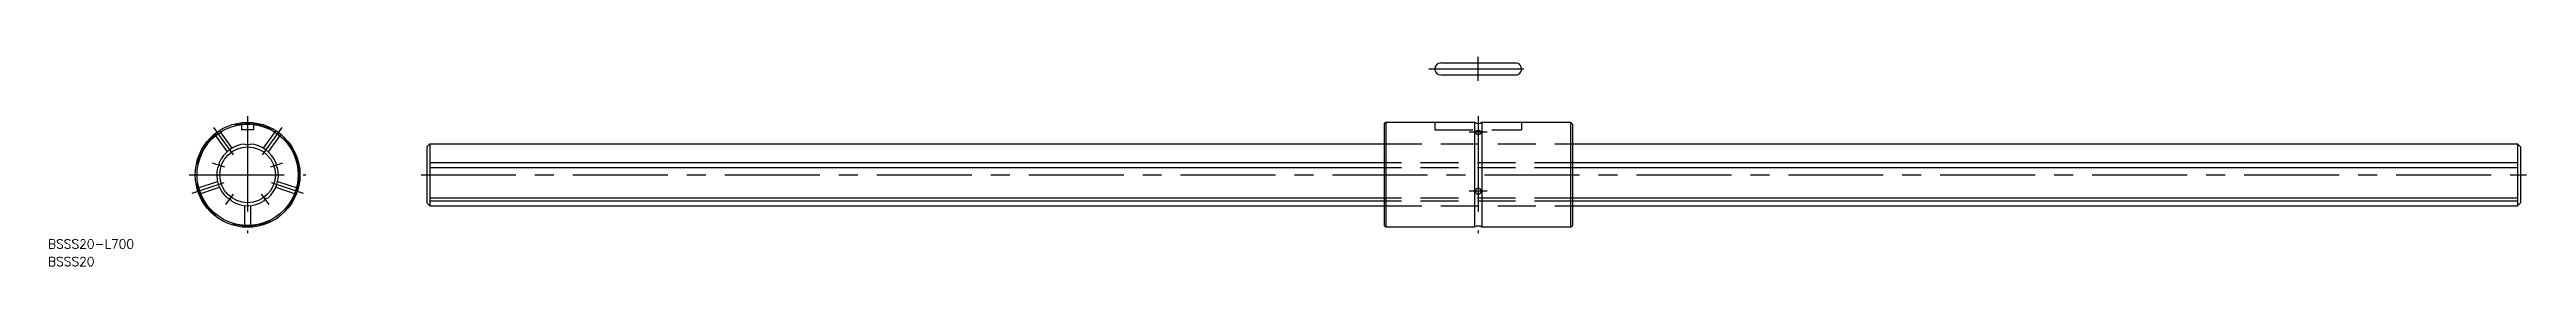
# Model space of a CAD drawing. Extents: x -66 to 762, y -30 to 39.
import ezdxf

# ---------------------------------------------------------------- set-up
doc = ezdxf.new("R2010")
doc.units = 0
doc.linetypes.add('CENTER', pattern=[50.8, 31.75, -6.35, 6.35, -6.35])
doc.linetypes.add('DASHED', pattern=[19.05, 12.7, -6.35])
doc.layers.get('0').update_dxf_attribs({"linetype": 'CONTINUOUS'})
doc.layers.add('CENTER', color=1, linetype='CENTER')
doc.styles.get("Standard").update_dxf_attribs({"font": 'txt.shx', "height": 3, "bigfont": 'bigfont.shx'})

msp = doc.modelspace()

# ---------------------------------------------------------------- linework, layer by layer
at = {"color": 7, "linetype": 'CONTINUOUS'}
for p, q in [((396.98, 35.29), (396.98, 35.26)), ((398.98, 37.28), (424.17, 37.28)), ((398.98, 33.28), (424.03, 33.28)), ((425.98, 35.29), (425.98, 35.28)), ((379.98, 16.9), (380.58, 17.5)), ((379.98, 16.9), (379.98, -16.9)), ((380.58, 17.5), (410.28, 17.5)), ((380.58, 17.5), (380.58, -17.5)), ((410.28, 17.5), (410.28, -17.5)), ((412.68, 17.5), (412.68, -17.5)), ((412.68, 17.5), (442.38, 17.5)), ((442.38, 17.5), (442.98, 16.9)), ((442.38, 17.5), (442.38, -17.5)), ((442.98, 16.9), (442.98, -16.9)), ((59.98, 9.3), (60.98, 10.3)), ((59.98, 9.3), (59.98, -9.3)), ((60.98, 10.3), (379.98, 10.3)), ((60.98, 10.3), (60.98, -10.3)), ((442.98, 10.3), (758.98, 10.3)), ((759.98, 9.3), (758.98, 10.3)), ((758.98, 10.3), (758.98, -10.3)), ((759.98, 9.3), (759.98, -9.3)), ((379.98, 4.03), (60.98, 4.03)), ((379.98, 2.37), (60.98, 2.37)), ((758.98, 4.03), (442.98, 4.03)), ((758.98, 2.37), (442.98, 2.37)), ((379.98, -7.79), (60.98, -7.79)), ((758.98, -7.79), (442.98, -7.79)), ((59.98, -9.3), (60.98, -10.3)), ((379.98, -8.82), (60.98, -8.82)), ((60.98, -10.3), (379.98, -10.3)), ((758.98, -8.82), (442.98, -8.82)), ((442.98, -10.3), (758.98, -10.3)), ((758.98, -10.3), (759.98, -9.3)), ((379.98, -16.9), (380.58, -17.5)), ((410.28, -17.5), (380.58, -17.5)), ((442.38, -17.5), (412.68, -17.5)), ((442.38, -17.5), (442.98, -16.9))]:
    msp.add_line(p, q, dxfattribs=at)
at = {"color": 3, "linetype": 'DASHED'}
for p, q in [((-2, 17.39), (-2, 15)), ((2, 17.39), (2, 15)), ((396.98, 17.5), (396.98, 15)), ((425.98, 17.5), (425.98, 15)), ((-11.08, 13.55), (-6.83, 7.71)), ((-9.46, 14.72), (-5.22, 8.88)), ((2, 15), (-2, 15)), ((9.46, 14.72), (5.22, 8.88)), ((11.08, 13.55), (6.83, 7.71)), ((379.98, 10.3), (442.98, 10.3)), ((396.98, 15), (425.98, 15)), ((442.98, 4.03), (379.98, 4.03)), ((442.98, 2.37), (379.98, 2.37)), ((-16.91, -4.5), (-10.05, -2.25)), ((-16.29, -6.4), (-9.43, -4.15)), ((9.43, -4.15), (16.29, -6.4)), ((10.05, -2.25), (16.91, -4.5)), ((442.98, -7.79), (379.98, -7.79)), ((-1, -10.25), (-1, -17.47)), ((1, -10.25), (1, -17.47)), ((442.98, -8.82), (379.98, -8.82)), ((379.98, -10.3), (442.98, -10.3))]:
    msp.add_line(p, q, dxfattribs=at)
at = {"color": 7, "linetype": 'CONTINUOUS'}
for points in [[(410.48, 14.13, 0), (410.48, 14.11, 0), (410.48, 14.08, 0), (410.49, 14.05, 0), (410.5, 14.02, 0), (410.51, 13.99, 0), (410.52, 13.96, 0), (410.54, 13.94, 0), (410.55, 13.91, 0), (410.57, 13.88, 0), (410.6, 13.86, 0), (410.62, 13.83, 0), (410.65, 13.81, 0), (410.68, 13.78, 0), (410.7, 13.76, 0), (410.74, 13.74, 0), (410.77, 13.72, 0), (410.81, 13.7, 0), (410.84, 13.68, 0), (410.88, 13.66, 0), (410.92, 13.65, 0), (410.96, 13.63, 0), (411.01, 13.62, 0), (411.05, 13.6, 0), (411.1, 13.59, 0), (411.14, 13.58, 0), (411.19, 13.57, 0), (411.24, 13.56, 0), (411.28, 13.56, 0), (411.33, 13.55, 0), (411.38, 13.55, 0), (411.43, 13.55, 0), (411.48, 13.55, 0), (411.53, 13.55, 0), (411.58, 13.55, 0), (411.62, 13.55, 0), (411.67, 13.56, 0), (411.72, 13.56, 0), (411.77, 13.57, 0), (411.81, 13.58, 0), (411.86, 13.59, 0), (411.91, 13.6, 0), (411.95, 13.62, 0), (411.99, 13.63, 0), (412.03, 13.65, 0), (412.07, 13.66, 0), (412.11, 13.68, 0), (412.15, 13.7, 0), (412.19, 13.72, 0), (412.22, 13.74, 0), (412.25, 13.76, 0), (412.28, 13.78, 0), (412.31, 13.81, 0), (412.34, 13.83, 0), (412.36, 13.86, 0), (412.38, 13.88, 0), (412.4, 13.91, 0), (412.42, 13.94, 0), (412.44, 13.96, 0), (412.45, 13.99, 0), (412.46, 14.02, 0), (412.47, 14.05, 0), (412.47, 14.08, 0), (412.48, 14.11, 0), (412.48, 14.13, 0), (412.48, 14.16, 0), (412.47, 14.19, 0), (412.47, 14.22, 0), (412.46, 14.25, 0), (412.45, 14.28, 0), (412.44, 14.31, 0), (412.42, 14.33, 0), (412.4, 14.36, 0), (412.38, 14.39, 0), (412.36, 14.41, 0), (412.34, 14.44, 0), (412.31, 14.46, 0), (412.28, 14.48, 0), (412.25, 14.51, 0), (412.22, 14.53, 0), (412.19, 14.55, 0), (412.15, 14.57, 0), (412.11, 14.59, 0), (412.07, 14.61, 0), (412.03, 14.62, 0), (411.99, 14.64, 0), (411.95, 14.65, 0), (411.91, 14.67, 0), (411.86, 14.68, 0), (411.81, 14.69, 0), (411.77, 14.7, 0), (411.72, 14.7, 0), (411.67, 14.71, 0), (411.62, 14.72, 0), (411.58, 14.72, 0), (411.53, 14.72, 0), (411.48, 14.72, 0), (411.43, 14.72, 0), (411.38, 14.72, 0), (411.33, 14.72, 0), (411.28, 14.71, 0), (411.24, 14.7, 0), (411.19, 14.7, 0), (411.14, 14.69, 0), (411.1, 14.68, 0), (411.05, 14.67, 0), (411.01, 14.65, 0), (410.96, 14.64, 0), (410.92, 14.62, 0), (410.88, 14.61, 0), (410.84, 14.59, 0), (410.81, 14.57, 0), (410.77, 14.55, 0), (410.74, 14.53, 0), (410.7, 14.51, 0), (410.68, 14.48, 0), (410.65, 14.46, 0), (410.62, 14.44, 0), (410.6, 14.41, 0), (410.57, 14.39, 0), (410.55, 14.36, 0), (410.54, 14.33, 0), (410.52, 14.31, 0), (410.51, 14.28, 0), (410.5, 14.25, 0), (410.49, 14.22, 0), (410.48, 14.19, 0), (410.48, 14.16, 0), (410.48, 14.13, 0)], [(410.48, -5.45, 0), (410.48, -5.49, 0), (410.48, -5.54, 0), (410.49, -5.59, 0), (410.5, -5.63, 0), (410.51, -5.68, 0), (410.52, -5.72, 0), (410.54, -5.77, 0), (410.55, -5.81, 0), (410.57, -5.85, 0), (410.6, -5.9, 0), (410.62, -5.94, 0), (410.65, -5.98, 0), (410.68, -6.01, 0), (410.7, -6.05, 0), (410.74, -6.09, 0), (410.77, -6.12, 0), (410.81, -6.15, 0), (410.84, -6.18, 0), (410.88, -6.21, 0), (410.92, -6.24, 0), (410.96, -6.26, 0), (411.01, -6.29, 0), (411.05, -6.31, 0), (411.1, -6.33, 0), (411.14, -6.34, 0), (411.19, -6.36, 0), (411.24, -6.37, 0), (411.28, -6.38, 0), (411.33, -6.39, 0), (411.38, -6.39, 0), (411.43, -6.4, 0), (411.48, -6.4, 0), (411.53, -6.4, 0), (411.58, -6.39, 0), (411.62, -6.39, 0), (411.67, -6.38, 0), (411.72, -6.37, 0), (411.77, -6.36, 0), (411.81, -6.34, 0), (411.86, -6.33, 0), (411.91, -6.31, 0), (411.95, -6.29, 0), (411.99, -6.26, 0), (412.03, -6.24, 0), (412.07, -6.21, 0), (412.11, -6.18, 0), (412.15, -6.15, 0), (412.19, -6.12, 0), (412.22, -6.09, 0), (412.25, -6.05, 0), (412.28, -6.01, 0), (412.31, -5.98, 0), (412.34, -5.94, 0), (412.36, -5.9, 0), (412.38, -5.85, 0), (412.4, -5.81, 0), (412.42, -5.77, 0), (412.44, -5.72, 0), (412.45, -5.68, 0), (412.46, -5.63, 0), (412.47, -5.59, 0), (412.47, -5.54, 0), (412.48, -5.49, 0), (412.48, -5.45, 0), (412.48, -5.4, 0), (412.47, -5.35, 0), (412.47, -5.31, 0), (412.46, -5.26, 0), (412.45, -5.22, 0), (412.44, -5.17, 0), (412.42, -5.13, 0), (412.4, -5.08, 0), (412.38, -5.04, 0), (412.36, -5, 0), (412.34, -4.96, 0), (412.31, -4.92, 0), (412.28, -4.88, 0), (412.25, -4.84, 0), (412.22, -4.81, 0), (412.19, -4.78, 0), (412.15, -4.74, 0), (412.11, -4.71, 0), (412.07, -4.68, 0), (412.03, -4.66, 0), (411.99, -4.63, 0), (411.95, -4.61, 0), (411.91, -4.59, 0), (411.86, -4.57, 0), (411.81, -4.55, 0), (411.77, -4.54, 0), (411.72, -4.53, 0), (411.67, -4.52, 0), (411.62, -4.51, 0), (411.58, -4.5, 0), (411.53, -4.5, 0), (411.48, -4.5, 0), (411.43, -4.5, 0), (411.38, -4.5, 0), (411.33, -4.51, 0), (411.28, -4.52, 0), (411.24, -4.53, 0), (411.19, -4.54, 0), (411.14, -4.55, 0), (411.1, -4.57, 0), (411.05, -4.59, 0), (411.01, -4.61, 0), (410.96, -4.63, 0), (410.92, -4.66, 0), (410.88, -4.68, 0), (410.84, -4.71, 0), (410.81, -4.74, 0), (410.77, -4.78, 0), (410.74, -4.81, 0), (410.7, -4.84, 0), (410.68, -4.88, 0), (410.65, -4.92, 0), (410.62, -4.96, 0), (410.6, -5, 0), (410.57, -5.04, 0), (410.55, -5.08, 0), (410.54, -5.13, 0), (410.52, -5.17, 0), (410.51, -5.22, 0), (410.5, -5.26, 0), (410.49, -5.31, 0), (410.48, -5.35, 0), (410.48, -5.4, 0), (410.48, -5.45, 0)]]:
    msp.add_polyline3d(points, dxfattribs=at)
for radius in [17.5, 16.9, 9.3]:
    msp.add_circle((0, 0), radius, dxfattribs=at)
at = {"color": 3, "linetype": 'DASHED'}
msp.add_circle((0, 0), 17.07, dxfattribs=at)
at = {"color": 7, "linetype": 'CONTINUOUS'}
for centre, radius, start, end in [((398.98, 35.28), 2, 90, 270), ((423.97, 35.28), 2.01, 268.3797, 95.78883), ((411.48, 18.96), 1.89, 230.57141, 309.42859), ((0, 0), 10.3, 94.87214, 156.96136), ((0, 11.59), 1.59, 236.56041, 303.43959), ((0, 0), 10.3, 23.03864, 85.12786), ((0, 0), 10.3, 166.70575, 229.12786), ((-11.01, 3.61), 1.59, 308.39351, 15.27359), ((0, 0), 10.3, 310.87214, 13.29425), ((11.01, 3.61), 1.59, 164.72641, 231.60649), ((-6.81, -9.37), 1.59, 20.56041, 87.43959), ((6.81, -9.37), 1.59, 92.56041, 159.43959), ((0, 0), 10.3, 238.87214, 301.12786), ((411.48, -18.96), 1.89, 50.57141, 129.42859)]:
    msp.add_arc(centre, radius, start, end, dxfattribs=at)
at = {"layer": 'CENTER', "color": 1, "linetype": 'CENTER'}
for p, q in [((394.98, 35.28), (427.98, 35.28)), ((411.48, 31.28), (411.48, 39.28)), ((0, 19.5), (0, -19.5)), ((411.48, 19.5), (411.48, -19.5)), ((-11.46, 15.78), (-4.88, 6.71)), ((11.46, 15.78), (4.88, 6.71)), ((414.48, 14.16), (408.48, 14.16)), ((-19.5, 0), (19.5, 0)), ((-7.6, 2.49), (-11.69, 3.83)), ((11.69, 3.83), (7.6, 2.49)), ((57.98, 0), (761.98, 0)), ((-18.53, -6.08), (-7.89, -2.59)), ((-7.23, -9.95), (-4.7, -6.47)), ((7.23, -9.95), (4.7, -6.47)), ((7.89, -2.59), (18.53, -6.08)), ((414.48, -5.46), (408.48, -5.46))]:
    msp.add_line(p, q, dxfattribs=at)

# ---------------------------------------------------------------- texts
at = {"color": 7, "linetype": 'CONTINUOUS'}
for s, p in [('BSSS20-L700', (-66.74, -24.57)), ('BSSS20', (-66.74, -30.41))]:
    msp.add_text(s, height=3, dxfattribs=at).set_placement(p)

doc.saveas('drawing.dxf')
